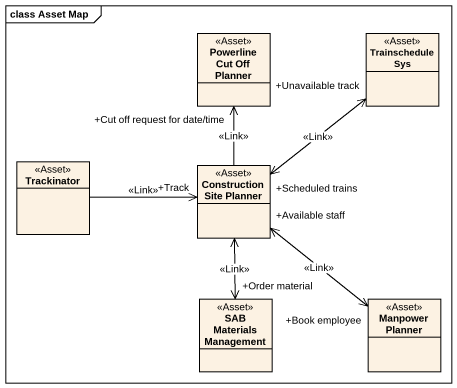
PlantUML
@startuml
mainframe class Asset Map
hide circle
hide empty members
class "Powerline Cut Off Planner" as Powerline_Cut_Off_Planner <<Asset>>
class "Trainschedule Sys" as Trainschedule_Sys <<Asset>>
class Trackinator <<Asset>>
class "Construction Site Planner" as Construction_Site_Planner <<Asset>>
class "SAB Materials Management" as SAB_Materials_Management <<Asset>>
class "Manpower Planner" as Manpower_Planner <<Asset>>
Trackinator -right-> "+Track" Construction_Site_Planner : <<Link>>
Construction_Site_Planner -up-> "+Cut off request for date/time" Powerline_Cut_Off_Planner : <<Link>>
Construction_Site_Planner "+Scheduled trains" <-up-> "+Unavailable track" Trainschedule_Sys : <<Link>>
Construction_Site_Planner <--> "+Order material" SAB_Materials_Management : <<Link>>
Construction_Site_Planner "+Available staff" <--> "+Book employee" Manpower_Planner : <<Link>>
@enduml
